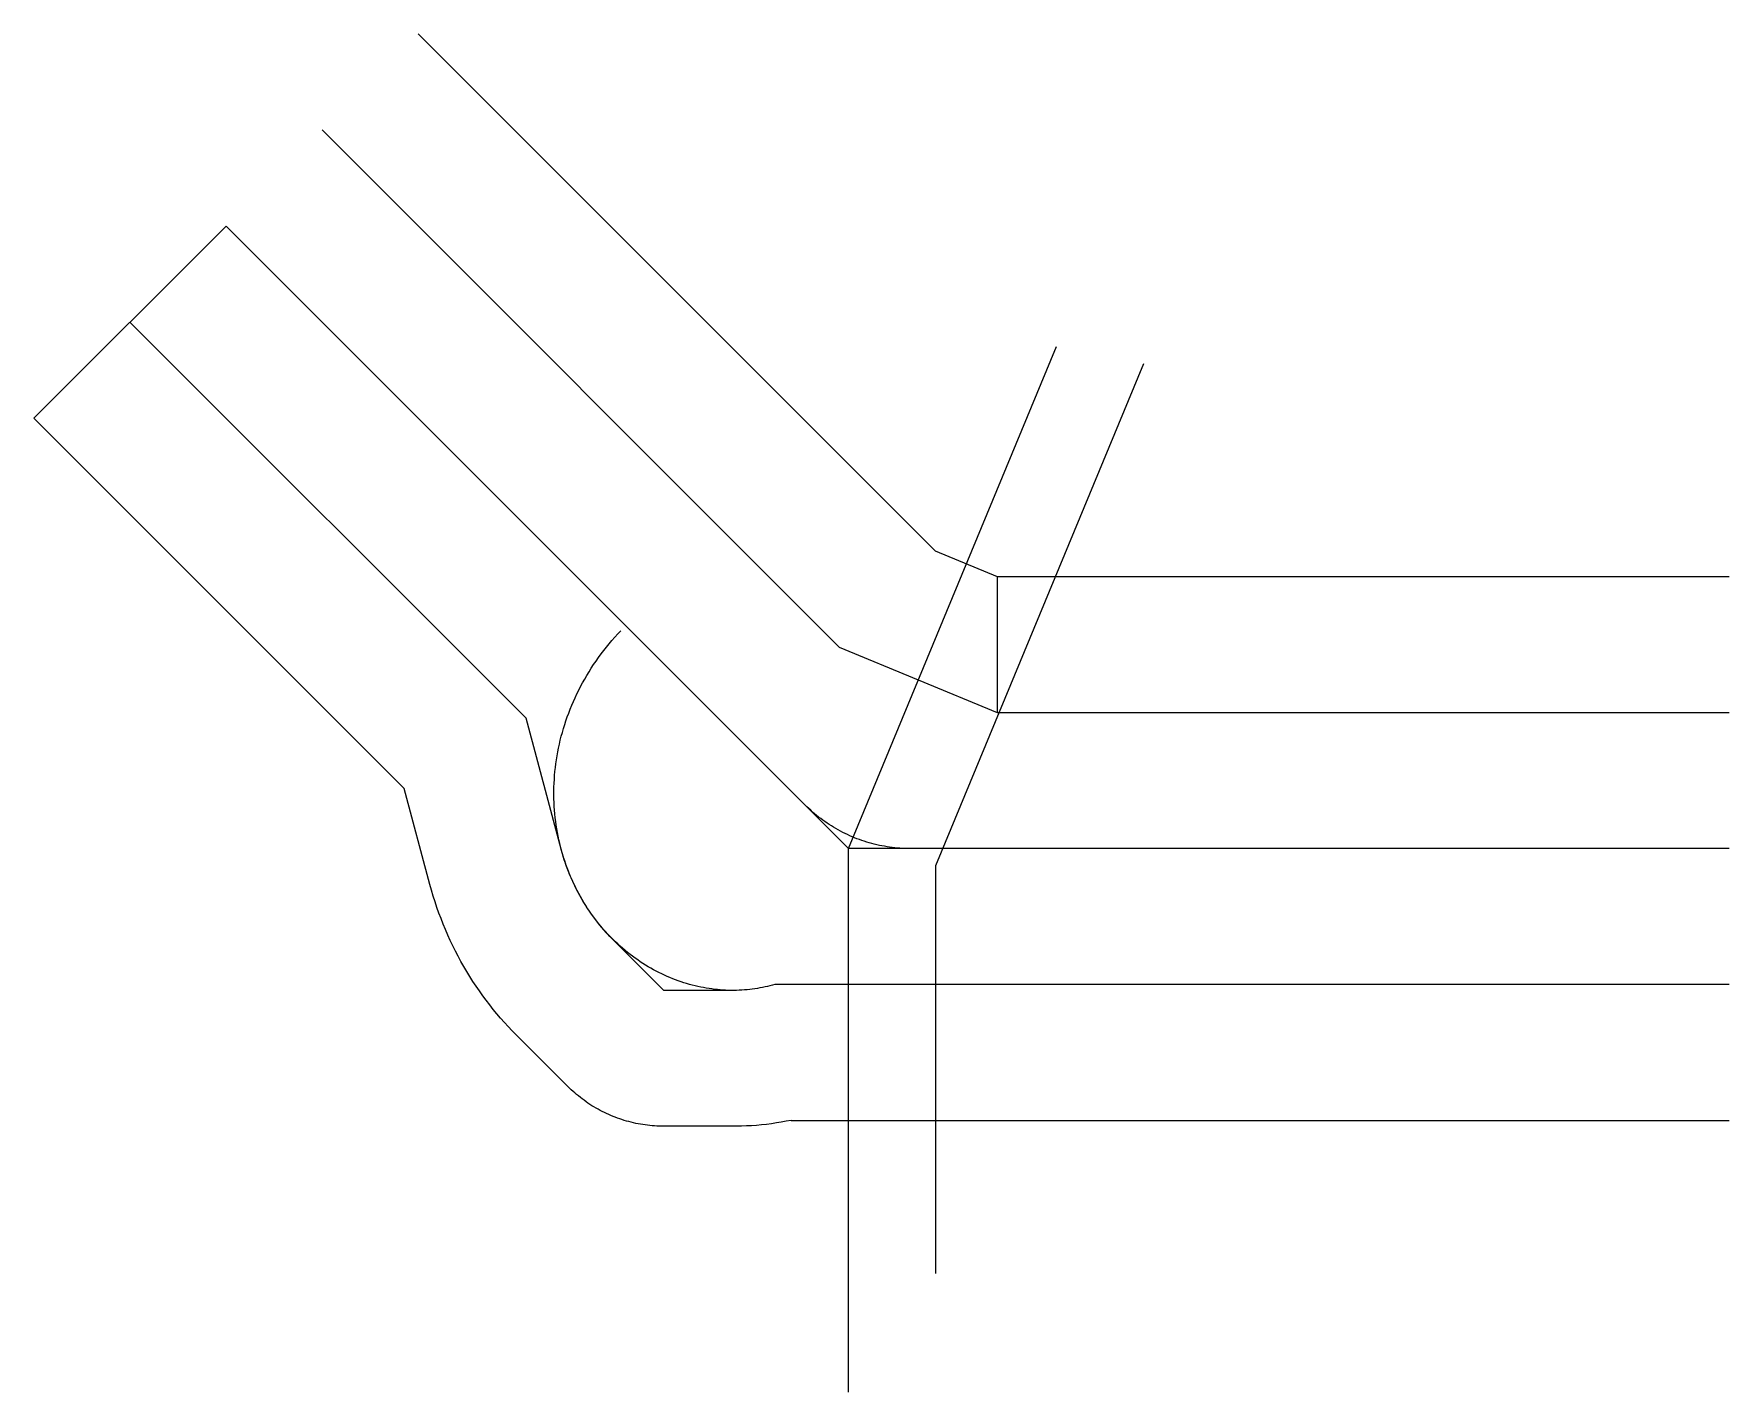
# Model space of a CAD drawing. Header units: metres. Extents: x -13881 to 15000, y -9260 to 13881.
import ezdxf

# ---------------------------------------------------------------- set-up
doc = ezdxf.new("R2010")
doc.units = ezdxf.units.M

msp = doc.modelspace()

# ---------------------------------------------------------------- linework, layer by layer
at = {"color": 1}
for p, q in [((-7333, 13881), (1482, 5065)), ((-8970, 12244), (-155, 3428)), ((-13881, 7333), (-10607, 10607)), ((0, 0), (-10607, 10607)), ((-5496, 2222), (-12244, 8970)), ((-7572, 1024), (-13881, 7333)), ((2534, 4630), (1482, 5065)), ((15000, 4630), (2534, 4630)), ((2534, 2315), (2534, 4630)), ((2534, 2315), (-155, 3428)), ((15000, 2315), (2534, 2315)), ((-4897, -11), (-5496, 2222)), ((-7134, -611), (-7572, 1024)), ((15000, 0), (0, 0)), ((-3146, -2416), (-4028, -1535)), ((-1974, -2416), (-3146, -2416)), ((15000, -2315), (-1259, -2315)), ((-5665, -3172), (-4783, -4053)), ((-1974, -4731), (-3146, -4731)), ((-982, -4630), (15000, -4630))]:
    msp.add_line(p, q, dxfattribs=at)
for points in [[(15000, 0), (1052, 0), (1007, 0), (963, 2), (919, 3), (874, 6), (830, 10), (786, 14), (742, 19), (698, 25), (654, 31), (611, 39), (567, 47), (524, 55), (480, 65), (437, 75), (394, 86), (352, 98), (309, 111), (267, 124), (225, 138), (183, 153), (142, 169), (101, 185), (60, 202), (19, 219), (-21, 238), (-61, 257), (-101, 277), (-140, 297), (-179, 318), (-218, 340), (-256, 363), (-294, 386), (-331, 410), (-368, 434), (-405, 459), (-441, 485), (-476, 511), (-511, 538), (-546, 566), (-580, 594), (-614, 623), (-647, 652), (-680, 682), (-712, 712), (-744, 744), (-744, 744), (-10607, 10607)], [(0, -9260), (0, 0), (3544, 8555)], [(5026, 8260), (1482, -295), (1482, -7240)], [(-1259, -2315), (-1300, -2327), (-1341, -2338), (-1383, -2348), (-1425, -2358), (-1468, -2366), (-1511, -2375), (-1554, -2382), (-1598, -2389), (-1642, -2395), (-1686, -2400), (-1731, -2405), (-1775, -2409), (-1821, -2412), (-1866, -2414), (-1912, -2416), (-1957, -2416), (-2004, -2416), (-2050, -2415), (-2096, -2413), (-2143, -2411), (-2190, -2407), (-2237, -2403), (-2284, -2398), (-2331, -2392), (-2379, -2385), (-2426, -2378), (-2474, -2369), (-2521, -2360), (-2569, -2350), (-2617, -2339), (-2664, -2327), (-2712, -2314), (-2760, -2300), (-2807, -2285), (-2855, -2270), (-2902, -2253), (-2949, -2236), (-2997, -2217), (-3044, -2198), (-3091, -2178), (-3138, -2157), (-3184, -2135), (-3231, -2112), (-3277, -2089), (-3323, -2064), (-3369, -2039), (-3414, -2012), (-3460, -1985), (-3505, -1957), (-3549, -1927), (-3593, -1897), (-3637, -1866), (-3681, -1835), (-3724, -1802), (-3767, -1768), (-3809, -1734), (-3851, -1698), (-3893, -1662), (-3934, -1625), (-3974, -1587), (-4014, -1548), (-4053, -1509), (-4092, -1468), (-4131, -1427), (-4168, -1385), (-4205, -1342), (-4242, -1298), (-4278, -1254), (-4313, -1208), (-4348, -1162), (-4382, -1115), (-4415, -1068), (-4447, -1019), (-4479, -970), (-4510, -920), (-4540, -870), (-4570, -818), (-4598, -766), (-4626, -714), (-4653, -660), (-4679, -606), (-4705, -551), (-4729, -496), (-4753, -440), (-4775, -384), (-4797, -327), (-4818, -269), (-4838, -211), (-4857, -152), (-4875, -92), (-4892, -33), (-4908, 28), (-4923, 89), (-4937, 150), (-4950, 212), (-4962, 274), (-4972, 336), (-4982, 399), (-4991, 463), (-4999, 526), (-5005, 590), (-5011, 655), (-5015, 720), (-5018, 784), (-5020, 850), (-5021, 915), (-5021, 981), (-5020, 1047), (-5017, 1113), (-5014, 1179), (-5009, 1246), (-5003, 1312), (-4996, 1379), (-4987, 1445), (-4978, 1512), (-4967, 1579), (-4955, 1646), (-4942, 1713), (-4928, 1779), (-4912, 1846), (-4895, 1913), (-4877, 1979), (-4858, 2046), (-4837, 2112), (-4816, 2178), (-4793, 2244), (-4769, 2310), (-4743, 2375), (-4717, 2441), (-4689, 2506), (-4660, 2570), (-4630, 2635), (-4598, 2699), (-4566, 2763), (-4532, 2826), (-4497, 2889), (-4460, 2951), (-4423, 3013), (-4384, 3075), (-4344, 3136), (-4303, 3196), (-4261, 3256), (-4218, 3316), (-4173, 3374), (-4128, 3433), (-4081, 3490), (-4033, 3547), (-3984, 3603), (-3933, 3659), (-3882, 3713), (-3882, 3713)], [(-4028, -1535), (-4067, -1495), (-4106, -1454), (-4144, -1412), (-4181, -1370), (-4218, -1327), (-4255, -1283), (-4290, -1238), (-4325, -1192), (-4360, -1146), (-4393, -1099), (-4426, -1051), (-4458, -1002), (-4490, -953), (-4521, -902), (-4551, -852), (-4580, -800), (-4608, -748), (-4636, -695), (-4662, -641), (-4688, -587), (-4713, -532), (-4737, -477), (-4761, -420), (-4783, -364), (-4805, -306), (-4825, -248), (-4845, -190), (-4863, -131), (-4881, -72), (-4897, -11)], [(-5665, -3172), (-5732, -3103), (-5799, -3033), (-5864, -2961), (-5929, -2889), (-5992, -2815), (-6054, -2740), (-6115, -2663), (-6174, -2585), (-6233, -2507), (-6290, -2426), (-6345, -2345), (-6400, -2263), (-6453, -2179), (-6505, -2095), (-6555, -2009), (-6605, -1922), (-6652, -1835), (-6698, -1746), (-6743, -1656), (-6786, -1565), (-6828, -1474), (-6868, -1381), (-6907, -1288), (-6944, -1193), (-6980, -1098), (-7014, -1002), (-7046, -905), (-7077, -808), (-7106, -710), (-7134, -611)], [(-1259, -2315), (-1300, -2327), (-1341, -2338), (-1383, -2348), (-1425, -2358), (-1468, -2366), (-1511, -2375), (-1554, -2382), (-1598, -2389), (-1642, -2395), (-1686, -2400), (-1731, -2405), (-1775, -2409), (-1821, -2412), (-1866, -2414), (-1912, -2416), (-1957, -2416), (-1974, -2416)], [(-3146, -4731), (-3187, -4731), (-3227, -4730), (-3267, -4728), (-3308, -4726), (-3348, -4722), (-3388, -4719), (-3428, -4714), (-3468, -4709), (-3508, -4703), (-3548, -4696), (-3588, -4689), (-3628, -4681), (-3667, -4672), (-3706, -4663), (-3745, -4652), (-3784, -4642), (-3823, -4630), (-3862, -4618), (-3900, -4605), (-3938, -4592), (-3976, -4578), (-4013, -4563), (-4051, -4547), (-4088, -4531), (-4125, -4514), (-4161, -4497), (-4197, -4479), (-4233, -4460), (-4269, -4441), (-4304, -4421), (-4339, -4401), (-4373, -4380), (-4407, -4358), (-4441, -4336), (-4474, -4313), (-4507, -4289), (-4539, -4265), (-4571, -4241), (-4603, -4215), (-4634, -4190), (-4665, -4163), (-4695, -4137), (-4725, -4109), (-4754, -4082), (-4783, -4053)], [(-982, -4630), (-1064, -4646), (-1147, -4661), (-1231, -4675), (-1314, -4687), (-1399, -4698), (-1483, -4707), (-1568, -4715), (-1654, -4721), (-1739, -4726), (-1825, -4729), (-1911, -4731), (-1974, -4731)]]:
    msp.add_lwpolyline(points, dxfattribs=at)

doc.saveas('drawing.dxf')
